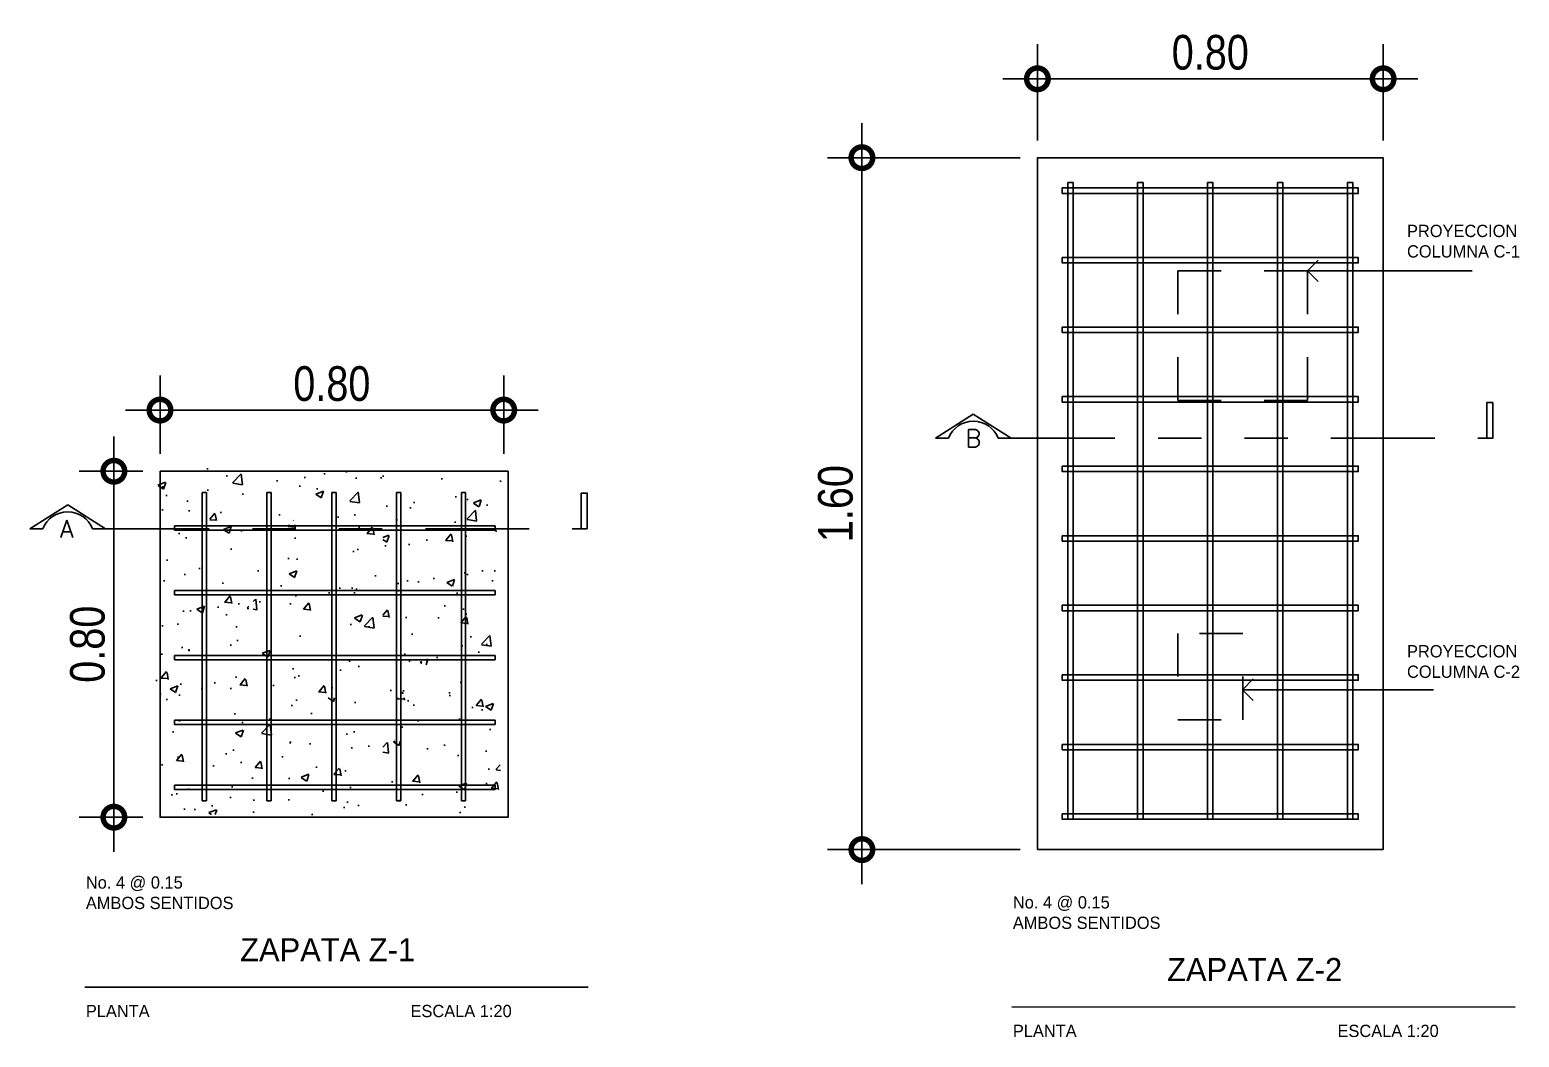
# Model space of a CAD drawing. Header units: inches. Extents: x -370 to 18, y -197 to 199.
# Drawn here: x -256.403 to -252.956, y 27.964 to 30.293 of the extents above; entities that cross this region are included whole.
import ezdxf

# ---------------------------------------------------------------- set-up
doc = ezdxf.new("R2010")
doc.units = ezdxf.units.IN
doc.header["$MEASUREMENT"] = 0
doc.header["$PDMODE"] = 34
doc.header["$PDSIZE"] = 0.2
for name, pattern in [('ACAD_ISO09W100', [45, 24, -3, 6, -3, 6, -3]), ('DASHED2', [0.375, 0.25, -0.125]), ('HIDDEN2', [0.1875, 0.125, -0.0625])]:
    doc.linetypes.add(name, pattern=pattern)
for name, color, linetype in [('A_MUEBLES', 1, 'Continuous'), ('A_TEXTOS', 4, 'Continuous'), ('CAJETIN', 5, 'DASHED2')]:
    doc.layers.add(name, color=color, linetype=linetype)
doc.styles.add('ARIAL', font='arial.ttf', dxfattribs={"height": 0.14})
doc.styles.add('ML', font='ARIALN.TTF')
doc.styles.add('NT_20', font='romans.shx', dxfattribs={"height": 0.0403})
doc.styles.get("Standard").update_dxf_attribs({"font": 'arial.ttf'})
doc.dimstyles.new('DD_20 G', dxfattribs={"dimtxt": 0.08, "dimasz": 0.1, "dimexe": 0.08, "dimexo": 0.04, "dimgap": 0.02, "dimtad": 1, "dimzin": 0, "dimdsep": 46, "dimtxsty": 'ML', "dimblk": 'DOTSMALL', "dimcen": 0.09, "dimdle": 0.08, "dimclrd": 1, "dimclre": 1, "dimclrt": 2, "dimadec": 0, "dimazin": 0, "dimtfac": 1, "dimtofl": 0, "dimtmove": 2, "dimatfit": 3, "dimldrblk": 'OPEN90', "dimfxl": 1, "dimtolj": 1, "dimtzin": 0, "dimarcsym": 0})
doc.dimstyles.new('E100', dxfattribs={"dimtxt": 0.15, "dimasz": 0.15, "dimexe": 0.15, "dimexo": 0.0625, "dimgap": 0.09, "dimtad": 1, "dimzin": 0, "dimdsep": 46, "dimtxsty": 'Standard', "dimblk": 'DOTSMALL', "dimcen": 0.09, "dimdle": 0.15, "dimclrd": 1, "dimclre": 1, "dimclrt": 2, "dimazin": 0, "dimtfac": 1, "dimtofl": 0, "dimtmove": 1, "dimatfit": 1, "dimldrblk": 'OPEN90', "dimfxl": 1, "dimtolj": 1, "dimtzin": 0, "dimarcsym": 0})

# ---------------------------------------------------------------- blocks, each defined once
blk = doc.blocks.new('_DotSmall')
at = {"color": 0, "linetype": 'ByBlock', "const_width": 0.5}
blk.add_lwpolyline([(-0.0625, 0, 1), (0.0625, 0, 1)], format="xyb", close=True, dxfattribs=at)
blk = doc.blocks.new('*D498')
at = {"layer": 'A_MUEBLES', "color": 1, "lineweight": -2, "transparency": 16777216}
for p, q in [((-256.208, 28.3925), (-256.208, 29.3525)), ((-256.1412, 29.2725), (-256.288, 29.2725)), ((-256.1412, 28.4725), (-256.288, 28.4725))]:
    blk.add_line(p, q, dxfattribs=at)
at = {"layer": 'DEFPOINTS', "color": 0, "transparency": 16777216}
for p in [(-256.208, 29.2725), (-256.1012, 29.2725), (-256.1012, 28.4725)]:
    blk.add_point(p, dxfattribs=at)
at = {"layer": 'A_MUEBLES', "color": 1, "lineweight": -2, "transparency": 16777216, "xscale": 0.1, "yscale": 0.1, "zscale": 0.1}
for p, rotation in [((-256.208, 29.2725), 90), ((-256.208, 28.4725), 270)]:
    blk.add_blockref('_DotSmall', p, dxfattribs=dict(at, rotation=rotation))
at = {"layer": 'A_MUEBLES', "color": 2, "transparency": 16777216, "insert": (-256.2688, 28.8725), "char_height": 0.08, "attachment_point": 5, "rotation": 90, "style": 'ML'}
blk.add_mtext('\\A1;0.80', dxfattribs=at)
blk = doc.blocks.new('_Open90')
at = {"color": 0, "linetype": 'ByBlock', "lineweight": -2}
for p, q in [((-0.5, 0.5), (0, 0)), ((0, 0), (-1, 0)), ((0, 0), (-0.5, -0.5))]:
    blk.add_line(p, q, dxfattribs=at)
blk = doc.blocks.new('*D499')
at = {"layer": 'A_MUEBLES', "color": 1, "lineweight": -2, "transparency": 16777216}
for p, q in [((-256.1012, 29.3125), (-256.1012, 29.4939)), ((-255.3059, 29.3125), (-255.3059, 29.4939)), ((-256.1812, 29.4139), (-255.2259, 29.4139))]:
    blk.add_line(p, q, dxfattribs=at)
at = {"layer": 'DEFPOINTS', "color": 0, "transparency": 16777216}
for p in [(-255.3059, 29.4139), (-256.1012, 29.2725), (-255.3059, 29.2725)]:
    blk.add_point(p, dxfattribs=at)
at = {"layer": 'A_MUEBLES', "color": 1, "lineweight": -2, "transparency": 16777216, "xscale": 0.1, "yscale": 0.1, "zscale": 0.1, "rotation": 180}
blk.add_blockref('_DotSmall', (-256.1012, 29.4139), dxfattribs=at)
at = {"layer": 'A_MUEBLES', "color": 1, "lineweight": -2, "transparency": 16777216, "xscale": 0.1, "yscale": 0.1, "zscale": 0.1}
blk.add_blockref('_DotSmall', (-255.3059, 29.4139), dxfattribs=at)
at = {"layer": 'A_MUEBLES', "color": 2, "transparency": 16777216, "insert": (-255.7036, 29.4747), "char_height": 0.08, "attachment_point": 5, "style": 'ML'}
blk.add_mtext('\\A1;0.80', dxfattribs=at)
blk = doc.blocks.new('*D510')
at = {"layer": 'A_MUEBLES', "color": 1, "lineweight": -2, "transparency": 16777216}
for p, q in [((-254.4771, 30.0776), (-254.4771, 28.3176)), ((-254.111, 29.9976), (-254.5571, 29.9976)), ((-254.111, 28.3976), (-254.5571, 28.3976))]:
    blk.add_line(p, q, dxfattribs=at)
at = {"layer": 'DEFPOINTS', "color": 0, "transparency": 16777216}
for p in [(-254.071, 29.9976), (-254.4771, 28.3976), (-254.071, 28.3976)]:
    blk.add_point(p, dxfattribs=at)
at = {"layer": 'A_MUEBLES', "color": 1, "lineweight": -2, "transparency": 16777216, "xscale": 0.1, "yscale": 0.1, "zscale": 0.1}
for p, rotation in [((-254.4771, 29.9976), 90), ((-254.4771, 28.3976), 270)]:
    blk.add_blockref('_DotSmall', p, dxfattribs=dict(at, rotation=rotation))
at = {"layer": 'A_MUEBLES', "color": 2, "transparency": 16777216, "insert": (-254.538, 29.1976), "char_height": 0.08, "attachment_point": 5, "rotation": 90, "style": 'ML'}
blk.add_mtext('\\A1;1.60', dxfattribs=at)
blk = doc.blocks.new('*D511')
at = {"layer": 'A_MUEBLES', "color": 1, "lineweight": -2, "transparency": 16777216}
for p, q in [((-254.071, 30.0376), (-254.071, 30.26)), ((-253.271, 30.0376), (-253.271, 30.26)), ((-254.151, 30.18), (-253.191, 30.18))]:
    blk.add_line(p, q, dxfattribs=at)
at = {"layer": 'DEFPOINTS', "color": 0, "transparency": 16777216}
for p in [(-253.271, 30.18), (-254.071, 29.9976), (-253.271, 29.9976)]:
    blk.add_point(p, dxfattribs=at)
at = {"layer": 'A_MUEBLES', "color": 1, "lineweight": -2, "transparency": 16777216, "xscale": 0.1, "yscale": 0.1, "zscale": 0.1, "rotation": 180}
blk.add_blockref('_DotSmall', (-254.071, 30.18), dxfattribs=at)
at = {"layer": 'A_MUEBLES', "color": 1, "lineweight": -2, "transparency": 16777216, "xscale": 0.1, "yscale": 0.1, "zscale": 0.1}
blk.add_blockref('_DotSmall', (-253.271, 30.18), dxfattribs=at)
at = {"layer": 'A_MUEBLES', "color": 2, "transparency": 16777216, "insert": (-253.671, 30.2408), "char_height": 0.08, "attachment_point": 5, "style": 'ML'}
blk.add_mtext('\\A1;0.80', dxfattribs=at)

msp = doc.modelspace()

# ---------------------------------------------------------------- hatches: boundary and pattern name
at = {"layer": 'A_MUEBLES'}
h = msp.add_hatch(dxfattribs=at)
h.set_pattern_fill('AR-CONC', color=8, scale=0.001, style=0)
h.set_pattern_definition([(50, (-541.66222, -171.22621), (0.18218467, -0.015939086), [0.01905, -0.20955]), (355, (-541.66222, -171.22621), (-0.03524283, 0.19105664), [0.01524, -0.16764]), (100.451, (-541.64704, -171.22754), (0.1469425, 0.17511669), [0.01619, -0.17809]), (46.1842, (-541.66222, -171.17541), (0.27107904, -0.04204233), [0.028575, -0.314325]), (96.6356, (-541.63963, -171.17892), (0.23740423, 0.24742556), [0.024285, -0.267135]), (351.184, (-541.66222, -171.1754), (0.2374046, 0.24742512), [0.02286, -0.25146]), (21, (-541.63682, -171.18811), (0.15161488, -0.10226552), [0.01905, -0.20955]), (326, (-541.63682, -171.18811), (0.06180203, 0.18418797), [0.01524, -0.16764]), (71.4514, (-541.62419, -171.19664), (0.21341649, 0.08192286), [0.01619, -0.17809]), (37.5, (-541.662224, -171.226213), (0.003088603, 0.084555039), [0, -0.165608, 0, -0.17018, 0, -0.168275]), (7.5, (-541.66222, -171.22621), (0.066819663, 0.100180575), [0, -0.097028, 0, -0.161798, 0, -0.064135]), (327.5, (-541.718866, -171.22621), (0.135590595, -0.005728744), [0, -0.0635, 0, -0.19812, 0, -0.26289]), (317.5, (-541.74427, -171.22621), (0.14812918, 0.02542649), [0, -0.08255, 0, -0.131572, 0, -0.18669])])
h.paths.add_polyline_path([(-256.11562, 29.27842), (-256.11562, 29.14548), (-255.99562, 29.14548), (-255.99562, 29.14842), (-256.04562, 29.14842), (-256.04562, 29.15842), (-255.99562, 29.15842), (-255.99562, 29.20842), (-255.98562, 29.20842), (-255.98562, 29.15842), (-255.89562, 29.15842), (-255.89562, 29.20842), (-255.88562, 29.20842), (-255.88562, 29.15842), (-255.74562, 29.15842), (-255.74562, 29.20842), (-255.73562, 29.20842), (-255.73562, 29.15842), (-255.59562, 29.15842), (-255.59562, 29.20842), (-255.58562, 29.20842), (-255.58562, 29.15842), (-255.54562, 29.15842), (-255.49562, 29.15842), (-255.49562, 29.20842), (-255.48562, 29.20842), (-255.48562, 29.15842), (-255.43562, 29.15842), (-255.43562, 29.14842), (-255.48562, 29.14842), (-255.48562, 29.14548), (-255.31002, 29.14548), (-255.31002, 29.27842)])
h.paths.add_polyline_path([(-255.43562, 29.05842), (-255.43562, 29.04842), (-255.48562, 29.04842), (-255.48562, 28.90842), (-255.44562, 28.90842), (-255.43562, 28.90842), (-255.43562, 28.89842), (-255.48562, 28.89842), (-255.48562, 28.75842), (-255.44562, 28.75842), (-255.43562, 28.75842), (-255.43562, 28.74842), (-255.48562, 28.74842), (-255.48562, 28.65842), (-255.44562, 28.65842), (-255.43562, 28.65842), (-255.43562, 28.64842), (-255.48562, 28.64842), (-255.48562, 28.59842), (-255.49562, 28.59842), (-255.49562, 28.64842), (-255.58562, 28.64842), (-255.58562, 28.59842), (-255.59562, 28.59842), (-255.59562, 28.64842), (-255.73562, 28.64842), (-255.73562, 28.59842), (-255.74562, 28.59842), (-255.74562, 28.64842), (-255.88562, 28.64842), (-255.88562, 28.59842), (-255.89562, 28.59842), (-255.89562, 28.64842), (-255.98562, 28.64842), (-255.98562, 28.59842), (-255.99562, 28.59842), (-255.99562, 28.64842), (-256.04562, 28.64842), (-256.04562, 28.65842), (-255.99562, 28.65842), (-255.99562, 28.74842), (-256.04562, 28.74842), (-256.04562, 28.75842), (-255.99562, 28.75842), (-255.99562, 28.89842), (-256.04562, 28.89842), (-256.04562, 28.90842), (-255.99562, 28.90842), (-255.99562, 29.04842), (-256.04562, 29.04842), (-256.04562, 29.05842), (-255.99562, 29.05842), (-255.99562, 29.14548), (-256.11562, 29.14548), (-256.11244, 28.47842), (-255.3132, 28.47842), (-255.31639, 29.14548), (-255.48562, 29.14548), (-255.48562, 29.05842), (-255.44562, 29.05842)])
h.paths.add_polyline_path([(-255.49562, 29.05842), (-255.49562, 29.14548), (-255.58562, 29.14548), (-255.58562, 29.05842)], flags=17)
h.paths.add_polyline_path([(-255.59562, 29.14548), (-255.73562, 29.14548), (-255.73562, 29.05842), (-255.59562, 29.05842)], flags=17)
h.paths.add_polyline_path([(-255.88562, 29.14548), (-255.88562, 29.05842), (-255.74562, 29.05842), (-255.74562, 29.14548)], flags=17)
h.paths.add_polyline_path([(-255.98562, 29.14548), (-255.98562, 29.05842), (-255.89562, 29.05842), (-255.89562, 29.14548)], flags=17)
h.paths.add_polyline_path([(-255.89562, 29.14548), (-255.98562, 29.14548), (-255.98562, 29.14842), (-255.89562, 29.14842)], flags=17)
h.paths.add_polyline_path([(-255.74562, 29.14842), (-255.88562, 29.14842), (-255.88562, 29.14548), (-255.74562, 29.14548)], flags=17)
h.paths.add_polyline_path([(-255.59562, 29.14842), (-255.59562, 29.14548), (-255.73562, 29.14548), (-255.73562, 29.14842)], flags=17)
h.paths.add_polyline_path([(-255.49562, 29.14842), (-255.58562, 29.14842), (-255.58562, 29.14548), (-255.49562, 29.14548)], flags=17)
h.paths.add_polyline_path([(-255.58562, 29.04842), (-255.58562, 28.90842), (-255.49562, 28.90842), (-255.49562, 29.04842)], flags=17)
h.paths.add_polyline_path([(-255.59562, 29.04842), (-255.73562, 29.04842), (-255.73562, 28.90842), (-255.59562, 28.90842)], flags=17)
h.paths.add_polyline_path([(-255.74562, 29.04842), (-255.88562, 29.04842), (-255.88562, 28.90842), (-255.74562, 28.90842)], flags=17)
h.paths.add_polyline_path([(-255.89562, 29.04842), (-255.98562, 29.04842), (-255.98562, 28.90842), (-255.89562, 28.90842)], flags=17)
h.paths.add_polyline_path([(-255.98562, 28.75842), (-255.89562, 28.75842), (-255.89562, 28.89842), (-255.98562, 28.89842)], flags=17)
h.paths.add_polyline_path([(-255.88562, 28.75842), (-255.74562, 28.75842), (-255.74562, 28.89842), (-255.88562, 28.89842)], flags=17)
h.paths.add_polyline_path([(-255.98562, 28.65842), (-255.89562, 28.65842), (-255.89562, 28.74842), (-255.98562, 28.74842)], flags=17)
h.paths.add_polyline_path([(-255.88562, 28.74842), (-255.88562, 28.65842), (-255.74562, 28.65842), (-255.74562, 28.74842)], flags=17)
h.paths.add_polyline_path([(-255.73562, 28.74842), (-255.73562, 28.65842), (-255.59562, 28.65842), (-255.59562, 28.74842)], flags=17)
h.paths.add_polyline_path([(-255.59562, 28.75842), (-255.59562, 28.89842), (-255.73562, 28.89842), (-255.73562, 28.75842)], flags=17)
h.paths.add_polyline_path([(-255.49562, 28.89842), (-255.58562, 28.89842), (-255.58562, 28.75842), (-255.49562, 28.75842)], flags=17)
h.paths.add_polyline_path([(-255.49562, 28.74842), (-255.58562, 28.74842), (-255.58562, 28.65842), (-255.49562, 28.65842)], flags=17)

# ---------------------------------------------------------------- linework, layer by layer
at = {"color": 2}
for p, q in [((-253.99474, 29.91509), (-253.34724, 29.91509)), ((-254.27696, 29.34884), (-254.30699, 29.34884)), ((-256.27504, 28.07958), (-255.11044, 28.07941)), ((-254.13005, 28.03366), (-252.96545, 28.03349))]:
    msp.add_line(p, q, dxfattribs=at)
at = {"color": 5, "ltscale": 0.5}
msp.add_lwpolyline([(-254.07099, 28.39759), (-253.27099, 28.39759), (-253.27099, 29.99759), (-254.07099, 29.99759)], close=True, dxfattribs=at)
at = {"color": 2}
for points in [[(-254.01352, 29.92759), (-253.32849, 29.92759), (-253.32849, 29.91509), (-254.01352, 29.91509)], [(-254.00099, 29.94009), (-253.98849, 29.94009), (-253.98849, 28.46759), (-254.00099, 28.46759)], [(-253.83912, 29.94009), (-253.82662, 29.94009), (-253.82662, 28.46759), (-253.83912, 28.46759)], [(-253.67724, 29.94009), (-253.66474, 29.94009), (-253.66474, 28.46759), (-253.67724, 28.46759)], [(-253.51537, 29.94009), (-253.50287, 29.94009), (-253.50287, 28.46759), (-253.51537, 28.46759)], [(-253.35349, 29.94009), (-253.34099, 29.94009), (-253.34099, 28.46759), (-253.35349, 28.46759)], [(-254.01352, 29.76676), (-253.32849, 29.76676), (-253.32849, 29.75426), (-254.01352, 29.75426)], [(-254.01352, 29.60593), (-253.32849, 29.60593), (-253.32849, 29.59343), (-254.01352, 29.59343)], [(-254.01352, 29.44509), (-253.32849, 29.44509), (-253.32849, 29.43259), (-254.01352, 29.43259)], [(-254.01352, 29.28426), (-253.32849, 29.28426), (-253.32849, 29.27176), (-254.01352, 29.27176)], [(-254.01352, 29.12343), (-253.32849, 29.12343), (-253.32849, 29.11093), (-254.01352, 29.11093)], [(-254.01352, 28.96259), (-253.32849, 28.96259), (-253.32849, 28.95009), (-254.01352, 28.95009)], [(-254.01352, 28.80176), (-253.32849, 28.80176), (-253.32849, 28.78926), (-254.01352, 28.78926)], [(-254.01352, 28.64093), (-253.32849, 28.64093), (-253.32849, 28.62843), (-254.01352, 28.62843)], [(-254.01352, 28.48009), (-253.32849, 28.48009), (-253.32849, 28.46759), (-254.01352, 28.46759)]]:
    msp.add_lwpolyline(points, close=True, dxfattribs=at)
at = {"color": 1, "linetype": 'HIDDEN2', "ltscale": 0.2}
for points in [[(-253.44599, 29.436), (-253.74599, 29.436), (-253.74599, 29.736), (-253.44599, 29.736)], [(-253.74599, 28.69759), (-253.59599, 28.69759), (-253.59599, 28.89759), (-253.74599, 28.89759)]]:
    msp.add_lwpolyline(points, close=True, dxfattribs=at)
at = {"layer": 'A_MUEBLES', "color": 2}
for p, q in [((-254.21935, 29.40443), (-254.30699, 29.34884)), ((-254.1317, 29.34884), (-254.21935, 29.40443)), ((-254.16173, 29.34884), (-254.1317, 29.34884)), ((-256.3149, 29.19516), (-256.40255, 29.13957)), ((-256.22725, 29.13957), (-256.3149, 29.19516)), ((-256.37251, 29.13957), (-256.40255, 29.13957)), ((-256.25729, 29.13957), (-256.22725, 29.13957))]:
    msp.add_line(p, q, dxfattribs=at)
at = {"layer": 'A_MUEBLES', "color": 5, "linetype": 'ACAD_ISO09W100', "ltscale": 0.01}
for p, q in [((-254.1317, 29.34884), (-253.03085, 29.34884)), ((-256.22725, 29.13957), (-255.1264, 29.13957))]:
    msp.add_line(p, q, dxfattribs=at)
at = {"layer": 'A_MUEBLES', "color": 1}
for p, q in [((-256.00398, 29.22369), (-255.99398, 29.22369)), ((-256.00398, 28.5106), (-256.00398, 29.22369)), ((-255.99398, 28.5106), (-255.99398, 29.22369)), ((-255.85398, 29.22369), (-255.84398, 29.22369)), ((-255.85398, 28.5106), (-255.85398, 29.22369)), ((-255.84398, 28.5106), (-255.84398, 29.22369)), ((-255.70398, 29.22369), (-255.69398, 29.22369)), ((-255.70398, 28.5106), (-255.70398, 29.22369)), ((-255.69398, 28.5106), (-255.69398, 29.22369)), ((-255.55398, 29.22369), (-255.54398, 29.22369)), ((-255.55398, 28.5106), (-255.55398, 29.22369)), ((-255.54398, 28.5106), (-255.54398, 29.22369)), ((-255.40398, 29.22369), (-255.39398, 29.22369)), ((-255.40398, 28.5106), (-255.40398, 29.22369)), ((-255.39398, 28.5106), (-255.39398, 29.22369)), ((-255.50761, 29.14663), (-256.06761, 29.14663)), ((-256.06761, 29.14663), (-256.06761, 29.13663)), ((-255.50761, 29.14663), (-256.06761, 29.14663)), ((-256.06761, 29.14663), (-256.06761, 29.13663)), ((-255.50761, 29.13663), (-256.06761, 29.13663)), ((-255.50761, 29.13663), (-256.06761, 29.13663)), ((-255.32559, 29.14663), (-255.50761, 29.14663)), ((-255.50761, 29.13663), (-255.32559, 29.13663)), ((-255.32559, 29.14663), (-255.32559, 29.13663)), ((-255.50761, 28.99663), (-256.06761, 28.99663)), ((-256.06761, 28.99663), (-256.06761, 28.98663)), ((-255.50761, 28.99663), (-256.06761, 28.99663)), ((-256.06761, 28.99663), (-256.06761, 28.98663)), ((-255.50761, 28.98663), (-256.06761, 28.98663)), ((-255.50761, 28.98663), (-256.06761, 28.98663)), ((-255.32559, 28.99663), (-255.50761, 28.99663)), ((-255.50761, 28.98663), (-255.32559, 28.98663)), ((-255.32559, 28.99663), (-255.32559, 28.98663)), ((-255.50761, 28.84663), (-256.06761, 28.84663)), ((-256.06761, 28.84663), (-256.06761, 28.83663)), ((-255.50761, 28.84663), (-256.06761, 28.84663)), ((-256.06761, 28.84663), (-256.06761, 28.83663)), ((-255.32559, 28.84663), (-255.50761, 28.84663)), ((-255.32559, 28.84663), (-255.32559, 28.83663)), ((-255.50761, 28.83663), (-256.06761, 28.83663)), ((-255.50761, 28.83663), (-256.06761, 28.83663)), ((-255.50761, 28.83663), (-255.32559, 28.83663)), ((-255.50761, 28.69663), (-256.06761, 28.69663)), ((-256.06761, 28.69663), (-256.06761, 28.68663)), ((-255.50761, 28.69663), (-256.06761, 28.69663)), ((-256.06761, 28.69663), (-256.06761, 28.68663)), ((-255.50761, 28.68663), (-256.06761, 28.68663)), ((-255.50761, 28.68663), (-256.06761, 28.68663)), ((-255.32559, 28.69663), (-255.50761, 28.69663)), ((-255.50761, 28.68663), (-255.32559, 28.68663)), ((-255.32559, 28.69663), (-255.32559, 28.68663)), ((-255.50761, 28.54637), (-256.06761, 28.54637)), ((-256.06761, 28.54637), (-256.06761, 28.53637)), ((-255.50761, 28.54637), (-256.06761, 28.54637)), ((-256.06761, 28.54637), (-256.06761, 28.53637)), ((-255.50761, 28.53637), (-256.06761, 28.53637)), ((-255.50761, 28.53637), (-256.06761, 28.53637)), ((-255.32559, 28.54637), (-255.50761, 28.54637)), ((-255.50761, 28.53637), (-255.32559, 28.53637)), ((-255.32559, 28.54637), (-255.32559, 28.53637)), ((-256.00398, 28.5106), (-255.99398, 28.5106)), ((-255.85398, 28.5106), (-255.84398, 28.5106)), ((-255.70398, 28.5106), (-255.69398, 28.5106)), ((-255.55398, 28.5106), (-255.54398, 28.5106)), ((-255.40398, 28.5106), (-255.39398, 28.5106))]:
    msp.add_line(p, q, dxfattribs=at)
at = {"layer": 'A_MUEBLES', "color": 2}
for points in [[(-253.03085, 29.34884), (-253.03085, 29.43126), (-253.01756, 29.43126), (-253.01756, 29.34884)], [(-255.1264, 29.13957), (-255.1264, 29.22199), (-255.11312, 29.22199), (-255.11312, 29.13957)]]:
    msp.add_lwpolyline(points, close=True, dxfattribs=at)
at = {"layer": 'A_MUEBLES', "color": 4, "linetype": 'Continuous'}
msp.add_lwpolyline([(-256.10123, 29.27251), (-255.29563, 29.27251), (-255.29563, 28.47251), (-256.10123, 28.47251)], close=True, dxfattribs=at)
at = {"layer": 'A_MUEBLES', "color": 2}
for centre in [(-254.21935, 29.32599), (-256.3149, 29.11673)]:
    msp.add_arc(centre, 0.06198, 21.63141, 158.36859, dxfattribs=at)

# ---------------------------------------------------------------- texts
at = {"layer": 'A_TEXTOS', "color": 4, "style": 'NT_20'}
for s, p in [('B', (-254.23709, 29.32851)), ('A', (-256.33265, 29.11924))]:
    msp.add_text(s, height=0.0403, dxfattribs=at).set_placement(p)
at = {"layer": 'CAJETIN', "color": 2, "char_height": 0.0283817, "width": 1.775618, "attachment_point": 1, "style": 'ARIAL'}
for s, insert in [('{\\fBankGothic Lt BT|b0|i0|c0|p34;PROYECCION\\PCOLUMNA C-1}', (-253.2158, 29.84243)), ('{\\fBankGothic Lt BT|b0|i0|c0|p34;PROYECCION\\PCOLUMNA C-2}', (-253.2158, 28.87041)), ('{\\fBankGothic Lt BT|b0|i0|c0|p34;No. 4 @ 0.15 \\PAMBOS SENTIDOS}', (-256.2728, 28.33573)), ('{\\fBankGothic Lt BT|b0|i0|c0|p34;No. 4 @ 0.15 \\PAMBOS SENTIDOS}', (-254.12781, 28.28981)), ('{\\fBankGothic Lt BT|b0|i0|c0|p34;PLANTA}', (-256.2728, 28.03847)), ('{\\fBankGothic Lt BT|b0|i0|c0|p34;ESCALA 1:20}', (-255.52161, 28.03847)), ('{\\fBankGothic Lt BT|b0|i0|c0|p34;PLANTA}', (-254.12781, 27.99254)), ('{\\fBankGothic Lt BT|b0|i0|c0|p34;ESCALA 1:20}', (-253.37662, 27.99254))]:
    msp.add_mtext(s, dxfattribs=dict(at, insert=insert))
at = {"layer": 'CAJETIN', "color": 1, "char_height": 0.0534337, "attachment_point": 5, "style": 'ARIAL'}
for s, insert in [('{\\fBankGothic Lt BT|b0|i0|c0|p34;\\C3;ZAPATA Z-1}', (-255.71332, 28.16603)), ('{\\fBankGothic Lt BT|b0|i0|c0|p34;\\C3;ZAPATA Z-2}', (-253.56832, 28.12011))]:
    msp.add_mtext(s, dxfattribs=dict(at, insert=insert))

# ---------------------------------------------------------------- dimensions: what is measured, and where the dimension line sits
at = {"layer": 'A_MUEBLES', "color": 1}
for base, p1, p2, picture, middle in [((-253.27099, 30.17997), (-254.07099, 29.99759), (-253.27099, 29.99759), '*D511', (-253.67099, 30.24082)), ((-255.30587, 29.41387), (-256.10123, 29.27251), (-255.30587, 29.27251), '*D499', (-255.70355, 29.47472))]:
    dim = msp.add_linear_dim(base=base, p1=p1, p2=p2, dimstyle='DD_20 G', dxfattribs=at)
    dim.commit()
    dim.dimension.update_dxf_attribs({"geometry": picture, "text_midpoint": middle})
for base, p1, p2, picture, middle in [((-254.47714, 28.39759), (-254.07099, 29.99759), (-254.07099, 28.39759), '*D510', (-254.53799, 29.19759)), ((-256.20799, 29.27251), (-256.10123, 28.47251), (-256.10123, 29.27251), '*D498', (-256.26884, 28.87251))]:
    dim = msp.add_linear_dim(base=base, p1=p1, p2=p2, angle=90, dimstyle='DD_20 G', dxfattribs=at)
    dim.commit()
    dim.dimension.update_dxf_attribs({"geometry": picture, "text_midpoint": middle})

# ---------------------------------------------------------------- leaders
for points in [[(-253.44599, 29.736), (-253.06504, 29.736)], [(-253.59671, 28.7671), (-253.15458, 28.7671)]]:
    msp.add_leader(points, dimstyle='E100', override={"dimasz": 0.05, "dimgap": 0.09, "dimtad": 0})

doc.saveas('drawing.dxf')
